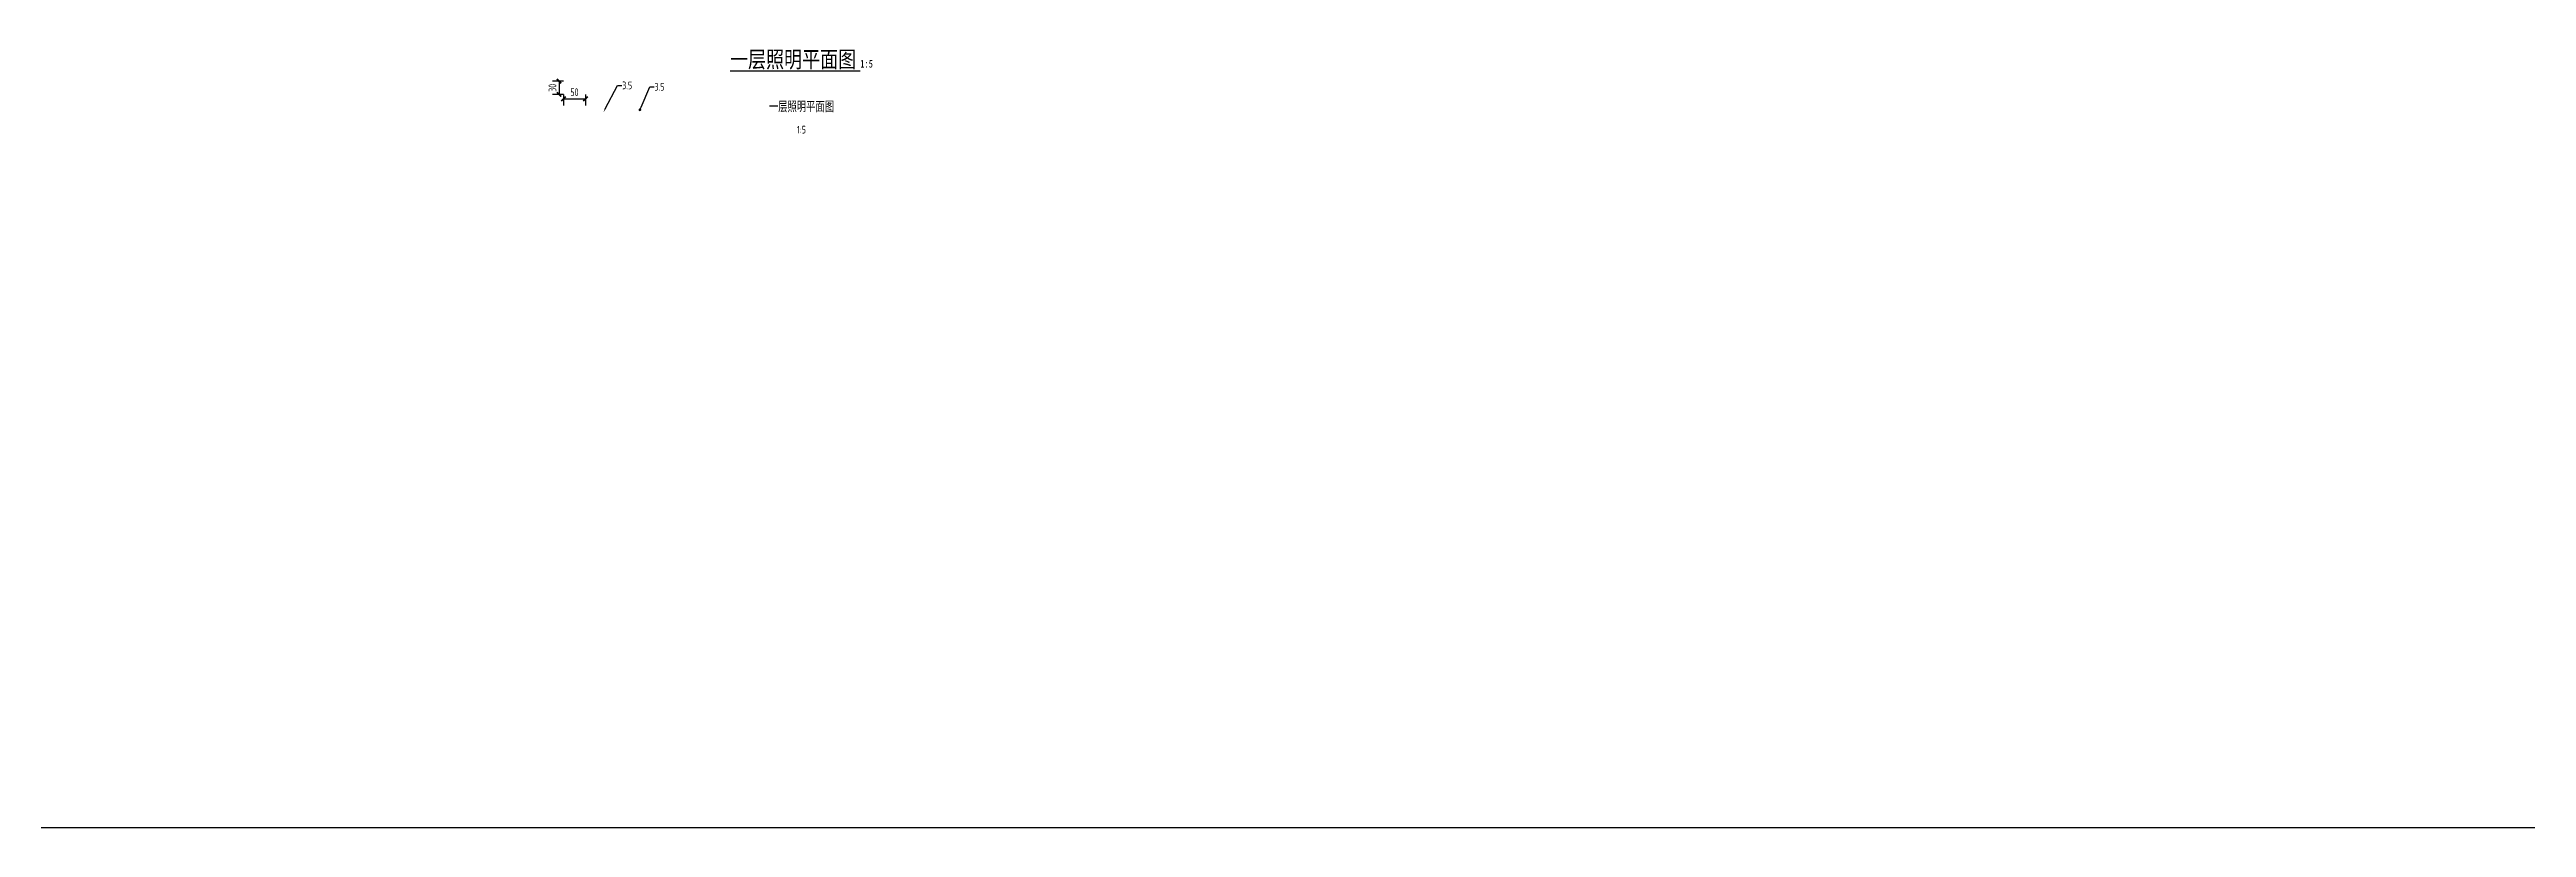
# Model space of a CAD drawing. Extents: x -337 to 273738, y -225 to 2088994.
# Drawn here: x 43144 to 48769, y 260482 to 262248 of the extents above; entities that cross this region are included whole.
import ezdxf
from ezdxf import colors
from ezdxf.entities.mleader import LeaderData, LeaderLine
from ezdxf.math import Vec2, Vec3

# ---------------------------------------------------------------- set-up
doc = ezdxf.new("R2010")
doc.units = 0
doc.header["$LTSCALE"] = 1000
doc.layers.get('0').update_dxf_attribs({"linetype": 'CONTINUOUS'})
doc.layers.get('Defpoints').update_dxf_attribs({"linetype": 'CONTINUOUS'})
for name, color, linetype in [('E-REQU-DIMS', 30, 'CONTINUOUS'), ('E-SHET-PROF', 1, 'CONTINUOUS'), ('E-UNIV-DIAG', 2, 'CONTINUOUS')]:
    doc.layers.add(name, color=color, linetype=linetype)
doc.styles.add('TH-STYLE2', font='', dxfattribs={"width": 0.8})
doc.styles.add('TH-STYLE3', font='tssdeng.shx', dxfattribs={"width": 0.65, "bigfont": 'tssdchn.shx'})
doc.styles.get('TH-STYLE2').set_extended_font_data('STXihei')
doc.dimstyles.new('E-DIMA5', dxfattribs={"dimscale": 5, "dimtxt": 3.5, "dimasz": 2, "dimexe": 3, "dimexo": 0, "dimgap": 1.25, "dimtad": 1, "dimdec": 1, "dimrnd": 1, "dimdsep": 46, "dimtxsty": 'TH-STYLE3', "dimblk1": 'ARCHTICK', "dimblk2": 'ARCHTICK', "dimsah": 1, "dimcen": 0, "dimclrt": 6, "dimadec": 0, "dimazin": 0, "dimtfac": 1, "dimtdec": 1, "dimtix": 1, "dimtmove": 2, "dimatfit": 3, "dimldrblk": 'ARCHTICK', "dimfxl": 3, "dimtolj": 1, "dimarcsym": 0})

# ---------------------------------------------------------------- blocks, each defined once
blk = doc.blocks.new('_ArchTick')
at = {"color": 0, "linetype": 'ByBlock', "const_width": 0.4}
blk.add_lwpolyline([(-0.5, -0.5), (0.5, 0.5)], dxfattribs=at)
blk = doc.blocks.new('*D516')
at = {"layer": 'Defpoints', "color": 0, "transparency": 16777216}
for p in [(44310.9, 262145.9), (44360.9, 262145.9), (44360.9, 262135.9)]:
    blk.add_point(p, dxfattribs=at)
at = {"layer": 'E-REQU-DIMS', "color": 0, "lineweight": -2, "transparency": 16777216}
for p, q in [((44310.9, 262145.9), (44310.9, 262120.9)), ((44310.9, 262135.9), (44360.9, 262135.9)), ((44360.9, 262145.9), (44360.9, 262120.9))]:
    blk.add_line(p, q, dxfattribs=at)
at = {"layer": 'E-REQU-DIMS', "color": 0, "lineweight": -2, "transparency": 16777216, "xscale": 10, "yscale": 10, "zscale": 10, "rotation": 180}
blk.add_blockref('_ArchTick', (44310.9, 262135.9), dxfattribs=at)
at = {"layer": 'E-REQU-DIMS', "color": 0, "lineweight": -2, "transparency": 16777216, "xscale": 10, "yscale": 10, "zscale": 10}
blk.add_blockref('_ArchTick', (44360.9, 262135.9), dxfattribs=at)
at = {"layer": 'E-REQU-DIMS', "color": 6, "transparency": 16777216, "insert": (44335.9, 262150.9), "char_height": 17.5, "attachment_point": 5, "style": 'TH-STYLE3'}
blk.add_mtext('\\A1;50', dxfattribs=at)
blk = doc.blocks.new('*D517')
at = {"layer": 'Defpoints', "color": 0, "transparency": 16777216}
for p in [(44300.9, 262145.9), (44310.9, 262175.9), (44310.9, 262145.9)]:
    blk.add_point(p, dxfattribs=at)
at = {"layer": 'E-REQU-DIMS', "color": 0, "lineweight": -2, "transparency": 16777216}
for p, q in [((44310.9, 262175.9), (44285.9, 262175.9)), ((44310.9, 262145.9), (44285.9, 262145.9)), ((44300.9, 262175.9), (44300.9, 262145.9))]:
    blk.add_line(p, q, dxfattribs=at)
at = {"layer": 'E-REQU-DIMS', "color": 0, "lineweight": -2, "transparency": 16777216, "xscale": 10, "yscale": 10, "zscale": 10}
for p, rotation in [((44300.9, 262175.9), 90), ((44300.9, 262145.9), 270)]:
    blk.add_blockref('_ArchTick', p, dxfattribs=dict(at, rotation=rotation))
at = {"layer": 'E-REQU-DIMS', "color": 6, "transparency": 16777216, "insert": (44285.9, 262160.9), "char_height": 17.5, "attachment_point": 5, "rotation": 90, "style": 'TH-STYLE3'}
blk.add_mtext('\\A1;30', dxfattribs=at)
blk = doc.blocks.new('_Dot')
at = {"color": 0, "linetype": 'ByBlock', "lineweight": -2}
blk.add_line((-0.5, 0), (-1, 0), dxfattribs=at)
at = {"color": 0, "linetype": 'ByBlock', "const_width": 0.5}
blk.add_lwpolyline([(-0.25, 0, 1), (0.25, 0, 1)], format="xyb", close=True, dxfattribs=at)
blk = doc.blocks.new('标注图名图签索引')
at = {"layer": 'E-UNIV-DIAG'}
blk.add_line((10000, -30000), (50000, -30000), dxfattribs=at)
at = {"layer": 'E-SHET-PROF', "attachment_point": 5}
for s, insert, char_height, style in [('{\\H1.071x;\\L一层照明平面图\\H0.4667x;\\l 1:5}', (29832.63, -28258.84), 35, 'TH-STYLE2'), ('一层照明平面图', (29832.63, -28364.2), 25, 'TH-STYLE3'), ('1:5', (29832.63, -28416.31), 17.5, 'TH-STYLE3')]:
    blk.add_mtext(s, dxfattribs=dict(at, insert=insert, char_height=char_height, style=style))
at = {"layer": 'E-REQU-DIMS'}
dim = blk.add_linear_dim(base=(29282.09, -28336.24), p1=(29292.09, -28306.24), p2=(29292.09, -28336.24), angle=270, dimstyle='E-DIMA5', dxfattribs=at)
dim.commit()
dim.dimension.update_dxf_attribs({"geometry": '*D517', "text_midpoint": (29267.09, -28321.24), "insert": (-15018.81, -290482.19)})
dim = blk.add_linear_dim(base=(29342.1, -28346.24), p1=(29292.09, -28336.24), p2=(29342.1, -28336.24), dimstyle='E-DIMA5', dxfattribs=at)
dim.commit()
dim.dimension.update_dxf_attribs({"geometry": '*D516', "text_midpoint": (29317.09, -28331.24), "insert": (-15018.81, -290482.19)})
ml = blk.add_multileader_mtext('Standard', dxfattribs=at)
ml.set_content('3.5', color=6, style='TH-STYLE3')
ml.set_leader_properties()
ml.build(insert=Vec2(0, 0))
ml.multileader.update_dxf_attribs({"dogleg_length": 2, "arrow_head_size": 9, "scale": 5})
ctx = ml.context
ctx.base_point, ctx.scale, ctx.char_height, ctx.arrow_head_size, ctx.landing_gap_size, ctx.plane_origin = Vec3(29424.97, -28315.74), 5, 17.5, 9, 0.45, Vec3(29382.95, -28376.63)
notes = []
notes.append((ctx, [(0, (1, 1, 0), (29414.97, -28315.74), (1, 0), 10, [(0, [(29382.95, -28376.63)], 0, [])])]))
ctx.mtext.insert, ctx.mtext.flow_direction = Vec3(29425.42, -28306.99), 5
ml = blk.add_multileader_mtext('Standard', dxfattribs=at)
ml.set_content('3.5', color=6, style='TH-STYLE3')
ml.set_leader_properties()
ml.set_arrow_properties(name='DOT')
ml.build(insert=Vec2(0, 0))
ml.multileader.update_dxf_attribs({"dogleg_length": 2, "arrow_head_size": 6.25, "scale": 5})
ctx = ml.context
ctx.base_point, ctx.scale, ctx.char_height, ctx.arrow_head_size, ctx.landing_gap_size, ctx.plane_origin = Vec3(29498.38, -28318.87), 5, 17.5, 6.25, 0.45, Vec3(29465.73, -28371.17)
notes.append((ctx, [(0, (1, 1, 0), (29488.38, -28318.87), (1, 0), 10, [(0, [(29465.73, -28371.17)], 0, [])])]))
ctx.mtext.insert, ctx.mtext.flow_direction = Vec3(29498.83, -28310.12), 5
for ctx, leaders in notes:
    for number, flags, end, landing, length, lines in leaders:
        leader = LeaderData()
        leader.index, (leader.has_last_leader_line, leader.has_dogleg_vector, leader.attachment_direction) = number, flags
        leader.last_leader_point, leader.dogleg_vector, leader.dogleg_length = Vec3(end), Vec3(landing), length
        for number, points, colour, breaks in lines:
            line = LeaderLine()
            line.index, line.vertices, line.color, line.breaks = number, Vec3.list(points), colors.encode_raw_color(colour), breaks
            leader.lines.append(line)
        ctx.leaders.append(leader)

msp = doc.modelspace()

# ---------------------------------------------------------------- block references
msp.add_blockref('标注图名图签索引', (15018.8, 290482.2))

doc.saveas('drawing.dxf')
